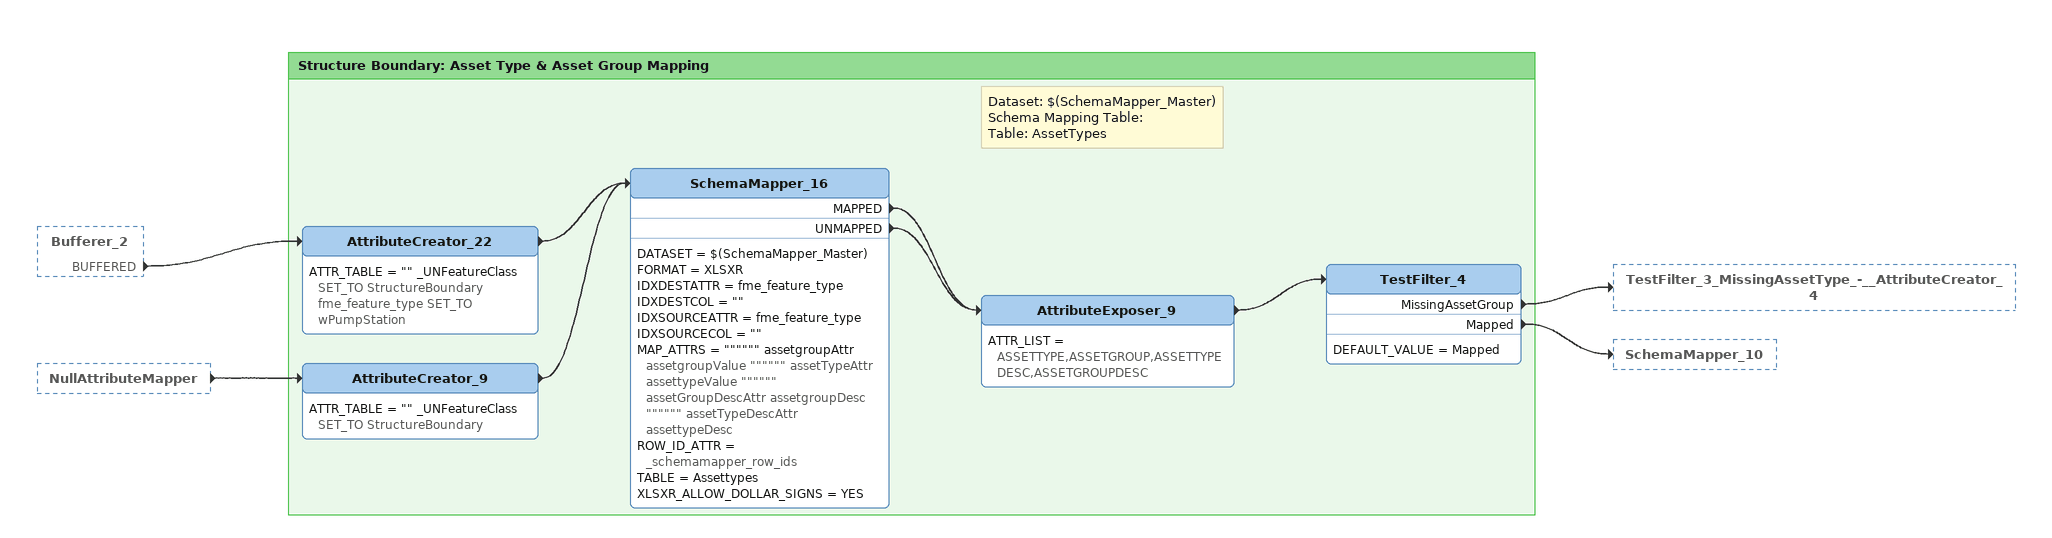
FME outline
Bufferer_2 [outside]
    BUFFERED -> AttributeCreator_22
NullAttributeMapper [outside]
    -> AttributeCreator_9

Bookmark: Structure Boundary: Asset Type & Asset Group Mapping
AttributeCreator_9
    ATTR_TABLE = "" _UNFeatureClass SET_TO StructureBoundary
    -> SchemaMapper_16
AttributeCreator_22
    ATTR_TABLE = "" _UNFeatureClass SET_TO StructureBoundary  fme_feature_type SET_TO wPumpStation
    -> SchemaMapper_16
Note: Dataset: $(SchemaMapper_Master) / Schema Mapping Table: / Table: AssetTypes
SchemaMapper_16
    DATASET = $(SchemaMapper_Master)
    FORMAT = XLSXR
    IDXDESTATTR = fme_feature_type
    IDXDESTCOL = ""
    IDXSOURCEATTR = fme_feature_type
    IDXSOURCECOL = ""
    MAP_ATTRS = """""" assetgroupAttr assetgroupValue """""" assetTypeAttr assettypeValue """""" assetGroupDescAttr assetgroupDesc """""" assetTypeDescAttr assettypeDesc
    ROW_ID_ATTR = _schemamapper_row_ids
    TABLE = Assettypes
    XLSXR_ALLOW_DOLLAR_SIGNS = YES
    MAPPED -> AttributeExposer_9
    UNMAPPED -> AttributeExposer_9
AttributeExposer_9
    ATTR_LIST = ASSETTYPE,ASSETGROUP,ASSETTYPEDESC,ASSETGROUPDESC
    -> TestFilter_4
TestFilter_4
    DEFAULT_VALUE = Mapped
    MissingAssetGroup -> TestFilter_3_MissingAssetType_-__AttributeCreator_4
    Mapped -> SchemaMapper_10
